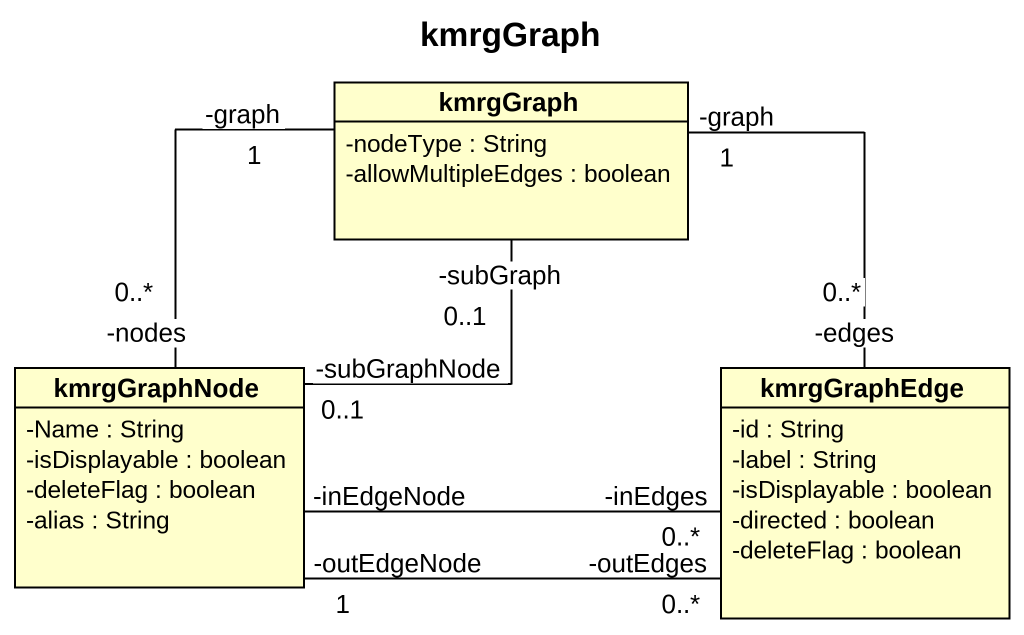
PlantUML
@startuml
title kmrgGraph
hide circle
hide empty members
skinparam classAttributeIconSize 0
class kmrgGraph {
  -nodeType : String
  -allowMultipleEdges : boolean
}
class kmrgGraphNode {
  -Name : String
  -isDisplayable : boolean
  -deleteFlag : boolean
  -alias : String
}
class kmrgGraphEdge {
  -id : String
  -label : String
  -isDisplayable : boolean
  -directed : boolean
  -deleteFlag : boolean
}
kmrgGraph "-graph\n1" -- "-nodes\n0..*" kmrgGraphNode
kmrgGraph "-subGraph\n0..1" -- "-subGraphNode\n0..1" kmrgGraphNode
kmrgGraph "-graph\n1" -- "-edges\n0..*" kmrgGraphEdge
kmrgGraphNode "-outEdgeNode\n1" -right- "-outEdges\n0..*" kmrgGraphEdge
kmrgGraphNode "-inEdgeNode" -right- "-inEdges\n0..*" kmrgGraphEdge
@enduml
